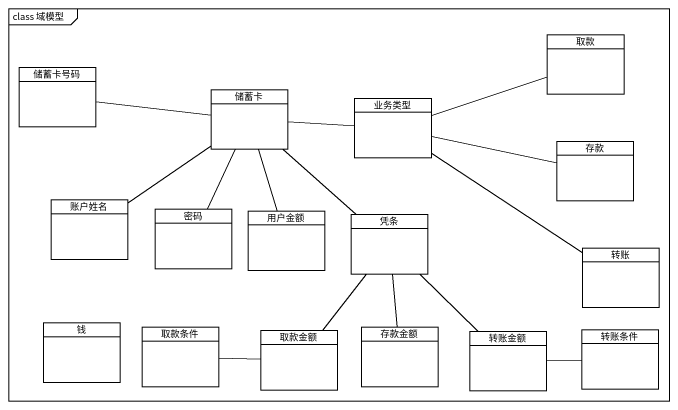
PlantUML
@startuml
mainframe class 域模型
hide circle
hide empty members
class 取款
class 储蓄卡号码
class 储蓄卡
class 业务类型
class 存款
class 账户姓名
class 密码
class 用户金额
class 凭条
class 转账
class 钱
class 取款条件
class 取款金额
class 存款金额
class 转账金额
class 转账条件
储蓄卡号码 -right- 储蓄卡
储蓄卡 -right- 业务类型
储蓄卡 -- 密码
储蓄卡 -- 用户金额
储蓄卡 -- 凭条
业务类型 -right- 取款
业务类型 -right- 存款
业务类型 -- 转账
账户姓名 -up- 储蓄卡
凭条 -- 取款金额
取款条件 -right- 取款金额
存款金额 -up- 凭条
转账金额 -up- 凭条
转账条件 -left- 转账金额
@enduml
